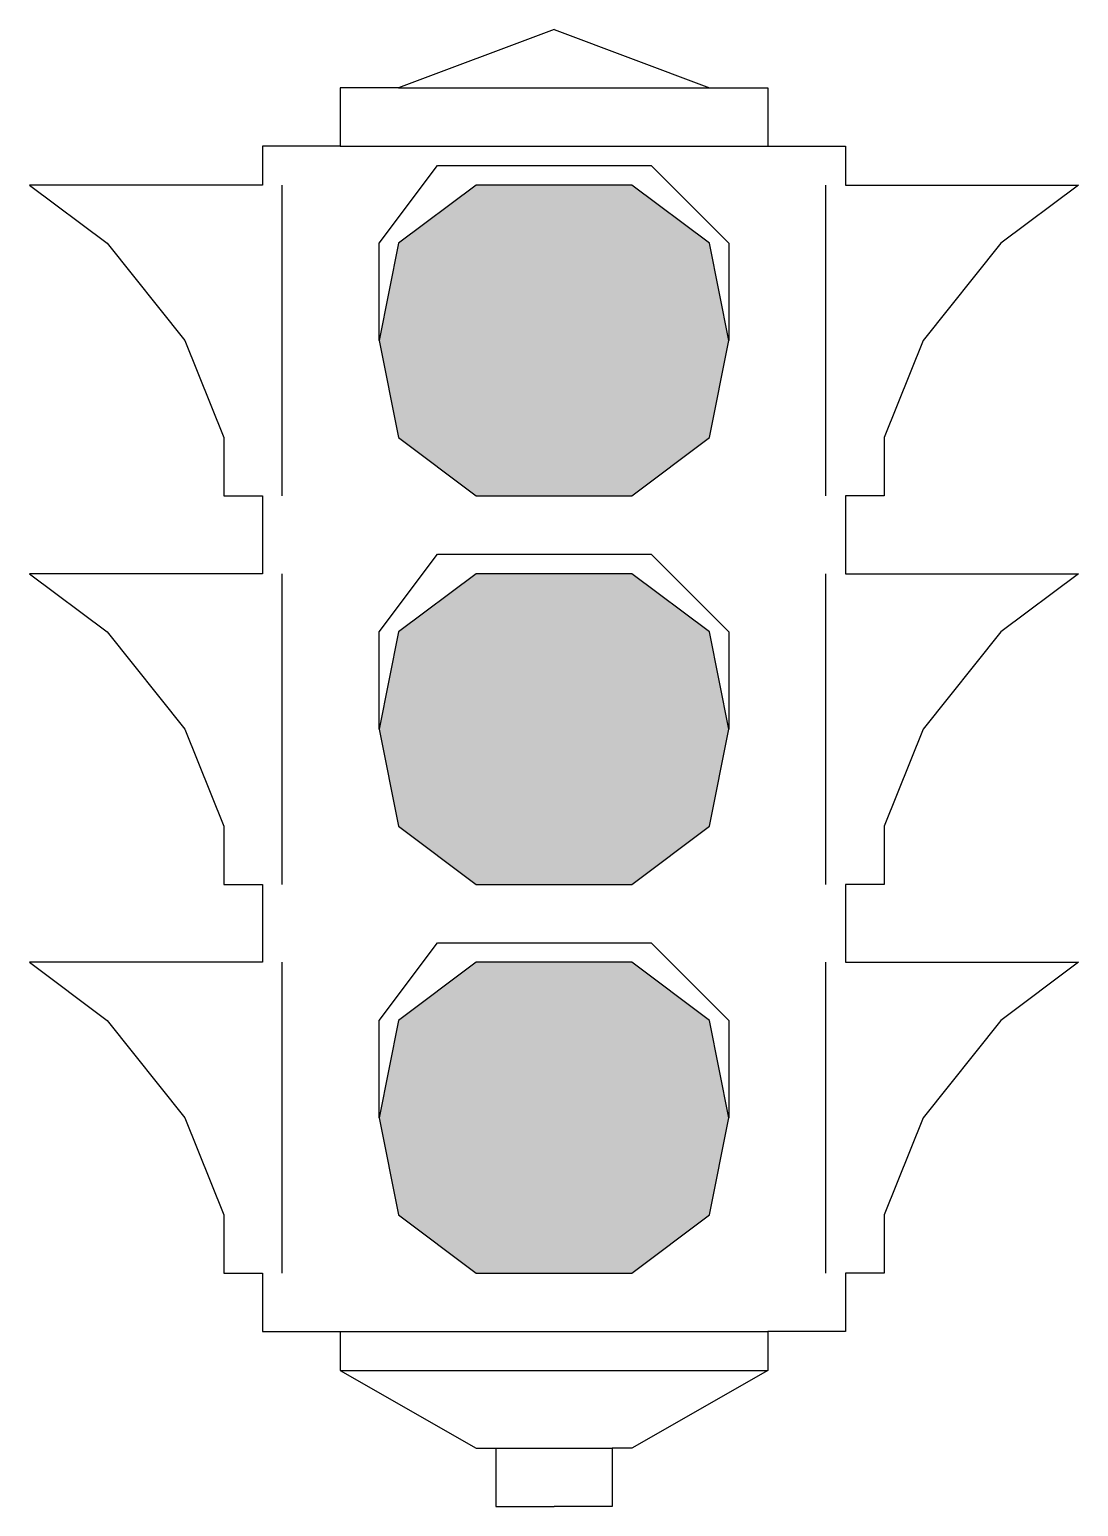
# Model space of a CAD drawing. Header units: inches. Extents: x 0 to 54, y 0 to 76.
import ezdxf

# ---------------------------------------------------------------- set-up
doc = ezdxf.new("R2010")
doc.units = ezdxf.units.IN
doc.header["$MEASUREMENT"] = 0

# ---------------------------------------------------------------- blocks, each defined once
blk = doc.blocks.new('semaforo')
at = {"linetype": 'ByBlock'}
for color, points in [(1, [(23, 68), (19, 65), (18, 60), (19, 55), (23, 52), (31, 52), (35, 55), (36, 60), (35, 65), (31, 68)]), (2, [(23, 48), (19, 45), (18, 40), (19, 35), (23, 32), (31, 32), (35, 35), (36, 40), (35, 45), (31, 48)]), (3, [(23, 28), (19, 25), (18, 20), (19, 15), (23, 12), (31, 12), (35, 15), (36, 20), (35, 25), (31, 28)])]:
    blk.add_hatch(color=color, dxfattribs=at).paths.add_polyline_path(points)
at = {"color": 252, "linetype": 'ByBlock'}
for p, q in [((19, 73), (35, 73)), ((16, 70), (38, 70)), ((13, 52), (13, 68)), ((41, 52), (41, 68)), ((13, 32), (13, 48)), ((41, 32), (41, 48)), ((13, 12), (13, 28)), ((41, 12), (41, 28)), ((16, 9), (38, 9)), ((16, 7), (38, 7)), ((24, 3), (30, 3))]:
    blk.add_line(p, q, dxfattribs=at)
for points in [[(27, 76), (19, 73), (16, 73), (16, 70), (12, 70), (12, 68), (0, 68), (4, 65), (8, 60), (10, 55), (10, 52), (12, 52), (12, 48), (0, 48), (4, 45), (8, 40), (10, 35), (10, 32), (12, 32), (12, 28), (0, 28), (4, 25), (8, 20), (10, 15), (10, 12), (12, 12), (12, 9), (16, 9), (16, 7), (23, 3), (24, 3), (24, 0), (27, 0)], [(27, 76), (35, 73), (38, 73), (38, 70), (42, 70), (42, 68), (54, 68), (50, 65), (46, 60), (44, 55), (44, 52), (42, 52), (42, 48), (54, 48), (50, 45), (46, 40), (44, 35), (44, 32), (42, 32), (42, 28), (54, 28), (50, 25), (46, 20), (44, 15), (44, 12), (42, 12), (42, 9), (38, 9), (38, 7), (31, 3), (30, 3), (30, 0), (27, 0)], [(18, 60), (18, 65), (21, 69), (32, 69), (36, 65), (36, 60)], [(18, 40), (18, 45), (21, 49), (32, 49), (36, 45), (36, 40)], [(18, 20), (18, 25), (21, 29), (32, 29), (36, 25), (36, 20)]]:
    blk.add_lwpolyline(points, dxfattribs=at)
for points in [[(23, 68), (19, 65), (18, 60), (19, 55), (23, 52), (31, 52), (35, 55), (36, 60), (35, 65), (31, 68)], [(23, 48), (19, 45), (18, 40), (19, 35), (23, 32), (31, 32), (35, 35), (36, 40), (35, 45), (31, 48)], [(23, 28), (19, 25), (18, 20), (19, 15), (23, 12), (31, 12), (35, 15), (36, 20), (35, 25), (31, 28)]]:
    blk.add_lwpolyline(points, close=True, dxfattribs=at)

msp = doc.modelspace()

# ---------------------------------------------------------------- block references
msp.add_blockref('semaforo', (0, 0))

doc.saveas('drawing.dxf')
